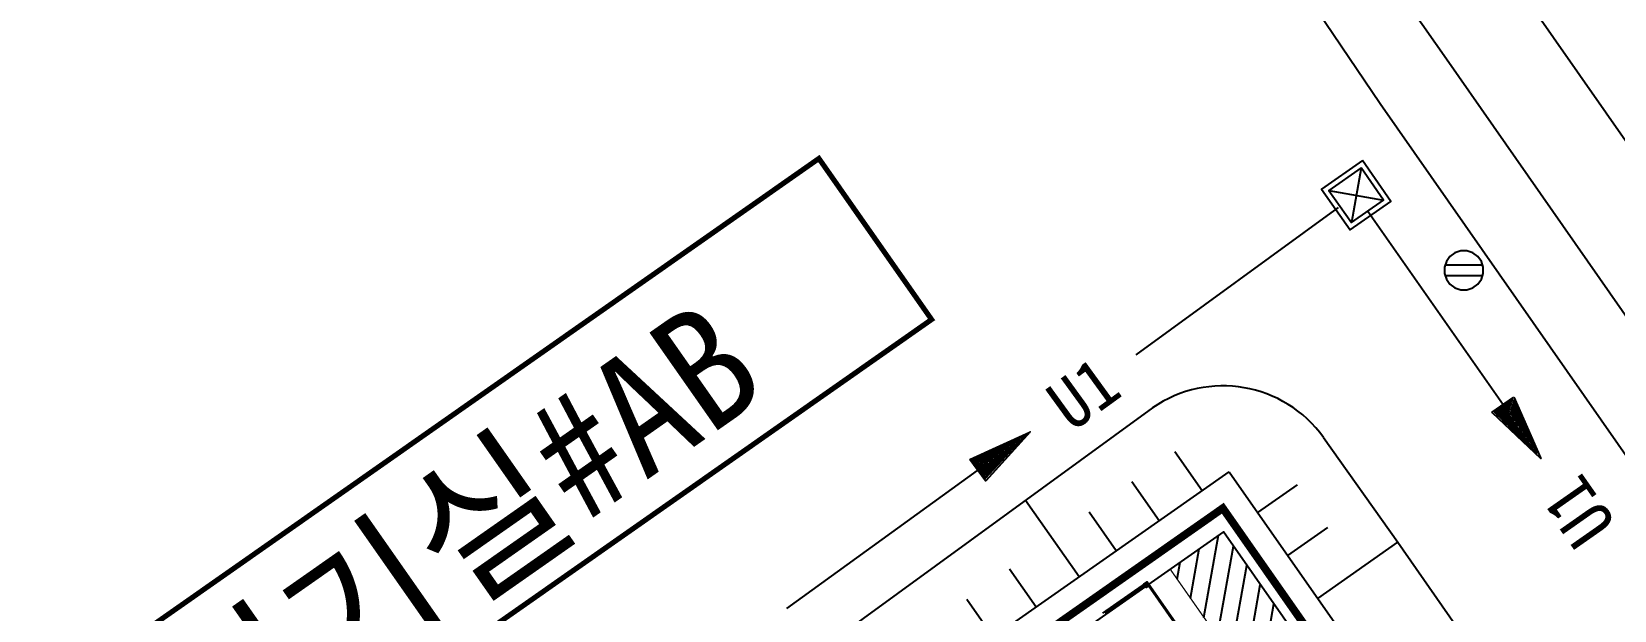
# Model space of a CAD drawing. Header units: millimetres. Extents: x 152904052 to 153933663, y 538271515 to 539240469.
# Drawn here: x 153316318 to 153376745, y 538954589 to 538976668 of the extents above; entities that cross this region are included whole.
import ezdxf
from ezdxf.enums import TextEntityAlignment as Align

# ---------------------------------------------------------------- set-up
doc = ezdxf.new("R2010")
doc.units = ezdxf.units.MM
doc.linetypes.add('DASHED', pattern=[19.05, 12.7, -6.35])
for name, color, linetype in [('FENC', 7, 'Continuous'), ('SCHM', 9, 'Continuous'), ('TEXT', 7, 'Continuous'), ('ZONE', 1, 'DASHED')]:
    doc.layers.add(name, color=color, linetype=linetype)
doc.styles.add('IIAC FONT', font='GulimChe.ttf')
doc.styles.get("Standard").update_dxf_attribs({"font": 'GulimChe.ttf'})

msp = doc.modelspace()

# ---------------------------------------------------------------- hatches: boundary and pattern name
at = {"layer": 'SCHM'}
h = msp.add_hatch(dxfattribs=at)
h.set_pattern_fill('ANSI31', color=256, scale=200)
h.set_pattern_definition([(80, (-0.0007, 0.0002), (-625.35292316, 110.2665928), [])])
h.paths.add_polyline_path([(153361816.9, 538957584.4), (153359785.9, 538956162.3), (153361363.3, 538953909.7), (153361592.1, 538954069.9), (153364574.7, 538949810.3), (153366376.8, 538951072.2)])

# ---------------------------------------------------------------- linework, layer by layer
at = {"layer": 'FENC'}
for p, q in [((153358845.7, 538955629.4), (153357207.4, 538954482.3)), ((153358813.7, 538955545.9), (153357298.2, 538954484.8)), ((153358871, 538955464), (153358785, 538955586.9)), ((153358845.7, 538955629.4), (153358907.8, 538955672.9)), ((153358933.1, 538955507.5), (153358871, 538955464)), ((153358907.8, 538955672.9), (153358993.9, 538955550)), ((153360098, 538953973.2), (153358950.9, 538955611.5)), ((153360014, 538954005.9), (153358952.9, 538955521.4))]:
    msp.add_line(p, q, dxfattribs=at)
for points in [[(153358785, 538955586.9), (153358907.8, 538955672.9), (153358993.9, 538955550), (153358871, 538955464)], [(153358993.9, 538955550), (153358871, 538955464), (153358785, 538955586.9), (153358907.8, 538955672.9)]]:
    msp.add_lwpolyline(points, close=True, dxfattribs=at)
for centre, radius in [((153358822.4, 538955580.3), 9.49), ((153358822.4, 538955580.3), 9.49), ((153358889.4, 538955568.5), 30), ((153358889.4, 538955568.5), 30), ((153358889.4, 538955568.5), 30), ((153358889.4, 538955568.5), 30), ((153358877.6, 538955501.5), 9.49), ((153358877.6, 538955501.5), 9.49), ((153358901.2, 538955635.5), 9.49), ((153358901.2, 538955635.5), 9.49), ((153358956.4, 538955556.6), 9.49), ((153358956.4, 538955556.6), 9.49)]:
    msp.add_circle(centre, radius, dxfattribs=at)
at = {"layer": 'SCHM'}
for p, q in [((153359117.7, 538962310.9), (153310658.3, 538927122.3)), ((153365643, 538961179.2), (153368480.6, 538957184.3)), ((153361003.2, 538959151.1), (153359960.6, 538960640.1)), ((153359364.9, 538958003.9), (153358322.3, 538959492.9)), ((153363131.6, 538958322), (153364648.1, 538959383.9)), ((153356307.8, 538955863.3), (153354262, 538958785)), ((153357726.6, 538956856.7), (153356693.9, 538958331.7)), ((153364278.7, 538956683.7), (153365801.4, 538957749.9)), ((153365425.9, 538955045.4), (153368480.6, 538957184.3)), ((153354669.5, 538954716.1), (153353656.4, 538956162.9)), ((153353031.2, 538953569), (153352028, 538955001.6))]:
    msp.add_line(p, q, dxfattribs=at)
for points in [[(153367125.4, 538971751), (153365569, 538970661.2), (153366658.8, 538969104.8), (153368215.2, 538970194.6)], [(153370881.9, 538968305), (153370658.8, 538968232.5), (153370468.9, 538968094.6), (153370331, 538967904.7), (153370258.5, 538967681.6), (153370258.5, 538967446.9), (153370331, 538967223.8), (153370468.9, 538967033.9), (153370658.8, 538966896), (153370881.9, 538966823.5), (153371116.6, 538966823.5), (153371339.8, 538966896), (153371529.6, 538967033.9), (153371667.5, 538967223.8), (153371740, 538967446.9), (153371740, 538967681.6), (153371667.5, 538967904.7), (153371529.6, 538968094.6), (153371339.8, 538968232.5), (153371116.6, 538968305)], [(153372911.7, 538962728.4), (153373920.2, 538960406.7), (153373933.8, 538960387.3), (153372090.6, 538962124.5), (153372077, 538962144), (153372911.7, 538962728.4)], [(153372883.2, 538962631.3), (153373788.8, 538960594.4), (153372177.9, 538962137.5), (153372883.2, 538962631.3)], [(153372860.6, 538962567.3), (153373643.8, 538960801.4), (153372252.3, 538962141.4), (153372860.6, 538962567.3)], [(153372840.5, 538962485.7), (153373494.3, 538961015), (153372329.3, 538962127.8), (153372840.5, 538962485.7)], [(153372817.9, 538962421.7), (153373349.3, 538961222), (153372403.8, 538962131.7), (153372817.9, 538962421.7)], [(153372797.8, 538962340.1), (153373204.3, 538961429.1), (153372480.8, 538962118.1), (153372797.8, 538962340.1)], [(153372775.2, 538962276.1), (153373059.3, 538961636.1), (153372548.7, 538962117.5), (153372775.2, 538962276.1)], [(153372766.1, 538962192.6), (153372914.4, 538961843.2), (153372636.7, 538962102), (153372766.1, 538962192.6)], [(153372737, 538962124), (153372769.4, 538962050.2), (153372704.7, 538962101.3), (153372737, 538962124)], [(153352135.6, 538960344.9), (153354426.6, 538961393.5), (153354440.4, 538961403.1), (153352743.4, 538959535.8), (153352729.6, 538959526.1), (153352135.6, 538960344.9)], [(153352215.8, 538960318.7), (153354233.3, 538961258.1), (153352722.7, 538959624.1), (153352215.8, 538960318.7)], [(153352282, 538960282.8), (153354035.8, 538961099.2), (153352721.3, 538959684.9), (153352282, 538960282.8)], [(153352366.3, 538960280.1), (153353828.7, 538960954.2), (153352737.8, 538959778.8), (153352366.3, 538960280.1)], [(153352422.9, 538960258), (153353621.6, 538960809.2), (153352736.5, 538959839.6), (153352422.9, 538960258)], [(153352516.8, 538960241.4), (153353414.4, 538960664.1), (153352739.2, 538959923.8), (153352516.8, 538960241.4)], [(153352573.4, 538960219.3), (153353217, 538960505.3), (153352751.6, 538959994.3), (153352573.4, 538960219.3)], [(153352667.4, 538960202.8), (153353009.8, 538960360.3), (153352754.4, 538960078.5), (153352667.4, 538960202.8)], [(153352724, 538960180.7), (153352802.7, 538960215.2), (153352743.3, 538960153.1), (153352724, 538960180.7)]]:
    msp.add_lwpolyline(points, close=True, dxfattribs=at)
for points in [[(153367076.2, 538971472.5), (153365847.5, 538970612.1), (153366707.9, 538969383.4), (153367936.6, 538970243.7), (153367076.2, 538971472.5)], [(153367076.2, 538971472.5), (153366707.9, 538969383.4)], [(153365847.5, 538970612.1), (153367936.6, 538970243.7)], [(153358493.3, 538964343.9), (153366212.3, 538969954.6)], [(153367328.1, 538969821.2), (153372497.5, 538962438.5)], [(153370276.9, 538967362.4), (153371721.6, 538967362.4)], [(153370279.7, 538967775.7), (153371718.8, 538967775.7)], [(153309206.5, 538922882.6), (153362041.8, 538959878.3), (153517431.3, 538737959.2), (153500636.4, 538637005.7), (153497846.8, 538615992.3), (153507779.6, 538601806.8), (153445728.8, 538558358.4)], [(153345152.7, 538954652.8), (153352425.7, 538959930.7)], [(153368480.6, 538957184.3), (153379914.4, 538940774.9), (153391533.7, 538924495.3), (153403166.5, 538908225.2), (153414656.2, 538891854.9), (153426245.2, 538875554.1), (153437524, 538859036.1), (153449027.6, 538842675.5), (153460487.6, 538826284.4), (153472057.4, 538809970.2), (153483327.8, 538793446.3), (153494806.5, 538777068.3), (153506223.5, 538760647.1), (153520027.1, 538740488.4), (153516130.8, 538718753.3)]]:
    msp.add_lwpolyline(points, dxfattribs=at)
at = {"layer": 'SCHM', "const_width": 300}
msp.add_lwpolyline([(153077550.5, 538759454.5), (153361796.3, 538958485.6), (153516377.8, 538737720.2)], dxfattribs=at)
at = {"layer": 'SCHM', "ltscale": 0.0008}
msp.add_lwpolyline([(153366376.8, 538951072.2), (153361816.9, 538957584.4), (153228090.6, 538863948.3, 0.834855), (153228502, 538863054.5, -0.1097295), (153240180.9, 538863442.7, 0.2017261), (153241696.6, 538863770.2), (153243176.3, 538864806.3), (153240193.7, 538869065.9), (153321798, 538926205.8)], format="xyb", dxfattribs=at)
at = {"layer": 'SCHM', "const_width": 50}
msp.add_lwpolyline([(153361363.3, 538953909.7), (153359785.9, 538956162.3), (153361816.9, 538957584.4), (153366376.8, 538951072.2), (153364574.7, 538949810.3), (153361592.1, 538954069.9)], close=True, dxfattribs=at)
at = {"layer": 'SCHM'}
for points in [[(153522817.3, 538753249.6, 0), (153521322.3, 538756701.6, 0), (153519829.3, 538760017.6, 0), (153516272.3, 538765824.6, 0), (153508820.2, 538777798.6, 0), (153485677.2, 538810687.6, 0), (153441360.1, 538874115.5, 0), (153412937.1, 538914633.5, 0), (153370333, 538975620.4, 0), (153349016.9, 539005983.4, 0), (153344710.2, 539012382.3, 0)], [(153523383.3, 538731291.6, 0), (153521562.3, 538745249.6, 0), (153521183.3, 538747837.6, 0), (153520611.3, 538750462.6, 0), (153519682.3, 538752996.6, 0), (153518897.3, 538754861.6, 0), (153517595.3, 538757801.6, 0), (153516728.3, 538759372.6, 0), (153514167.3, 538763688.6, 0), (153512064.3, 538767102.6, 0), (153506227.2, 538776319.6, 0), (153483314.2, 538808904.6, 0), (153438953.1, 538872268.5, 0), (153410463.1, 538912896.5, 0), (153367807, 538973919.4, 0), (153347229.9, 539004335.4, 0), (153342732.4, 539010997.4, 0)], [(153595932.4, 538660118.7, 0), (153589993.4, 538667692.7, 0), (153579641.4, 538683515.7, 0), (153558123.3, 538714318.7, 0), (153553293.3, 538720573.7, 0), (153535150.3, 538746908.6, 0), (153505170.2, 538789297.6, 0), (153488580.2, 538812767.6, 0), (153444420.1, 538876207.5, 0), (153416296, 538916579.5, 0), (153373419, 538977884.4, 0), (153351708.9, 539008691.4, 0)]]:
    msp.add_polyline3d(points, dxfattribs=at)
msp.add_arc((153361806.8, 538958438.2), 4714.8, 35.546764, 124.774498, dxfattribs=at)
at = {"layer": 'ZONE', "color": 5, "const_width": 200}
msp.add_lwpolyline([(153316885, 538951180.3), (153346374.4, 538971829), (153350676.2, 538965685.4), (153321186.8, 538945036.7), (153316885, 538951180.3)], dxfattribs=at)

# ---------------------------------------------------------------- texts
at = {"layer": 'SCHM', "ltscale": 10, "style": 'IIAC FONT'}
for rotation, p in [(35.964482, (153356466.8, 538962873.5)), (125.000001, (153375367.7, 538958339.5))]:
    msp.add_text('U1', height=1918.79, rotation=rotation, dxfattribs=at).set_placement(p, align=Align.MIDDLE_CENTER)
at = {"layer": 'TEXT'}
msp.add_text('전기실#AB ', height=4550, rotation=34.999918, dxfattribs=at).set_placement((153335129.1, 538956287.1), align=Align.CENTER)

doc.saveas('drawing.dxf')
